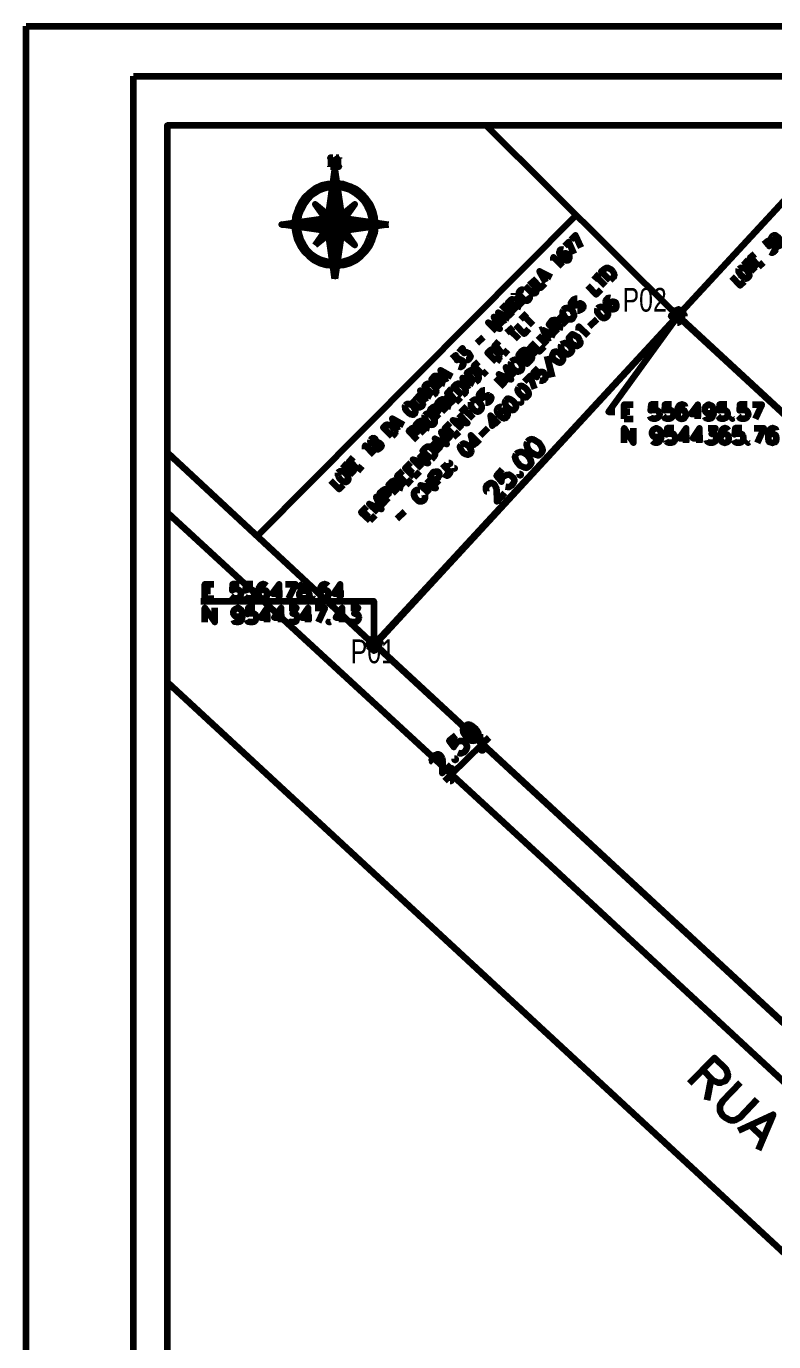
# Model space of a CAD drawing. Header units: inches. Extents: x 1 to 529, y -1 to 335.
# Drawn here: x 1.2 to 118.9, y 127.9 to 334.9 of the extents above; entities that cross this region are included whole.
import ezdxf

# ---------------------------------------------------------------- set-up
doc = ezdxf.new("R2010")
doc.units = ezdxf.units.IN
for name, color, linetype, lineweight in [('H', 7, 'CONTINUOUS', 100), ('P', 250, 'CONTINUOUS', 100), ('Text', 250, 'CONTINUOUS', 100)]:
    doc.layers.add(name, color=color, linetype=linetype, lineweight=lineweight)
doc.styles.get("Standard").update_dxf_attribs({"font": 'txt', "width": 0.75})

msp = doc.modelspace()

# ---------------------------------------------------------------- hatches: boundary and pattern name
at = {"layer": 'H', "linetype": 'CONTINUOUS'}
for points in [[(103.93, 288.27), (103.6, 290.27), (103.73, 288.27), (103.93, 288.27), (103.6, 290.27), (103.87, 290.33)], [(104.8, 289.47), (102.8, 289.13), (104.8, 289.27), (104.8, 289.47), (102.8, 289.13), (102.73, 289.33)], [(55.93, 238.6), (56.2, 236.67), (56.07, 238.6), (55.93, 238.6), (56.2, 236.67), (55.93, 236.6)], [(57, 237.8), (55.07, 237.53), (57.07, 237.53), (57, 237.8), (55.07, 237.53), (55.07, 237.67)], [(72.93, 222.93), (73.07, 220.87), (73.13, 222.93), (72.93, 222.93), (73.07, 220.87), (72.87, 220.87)], [(68.13, 216.13), (68, 218.13), (67.93, 216.13), (68.13, 216.13), (68, 218.13), (68.2, 218.13)]]:
    msp.add_hatch(color=252, dxfattribs=at).paths.add_polyline_path(points)

# ---------------------------------------------------------------- linework, layer by layer
at = {"layer": 'P', "color": 252, "linetype": 'CONTINUOUS'}
for points in [[(1.2, 334.87), (474.8, 334.87), (474.8, 0), (1.2, 0), (1.2, 334.87)], [(18.07, 327), (466.93, 327), (466.93, 7.87), (18.07, 7.87), (18.07, 327)], [(23.4, 31.33), (367.4, 31.33), (367.4, 319.27), (23.4, 319.27), (23.4, 31.33)], [(103.8, 289.27), (73.73, 319.13)], [(131.4, 319.13), (103.73, 289.27)], [(87.8, 305.2), (37.53, 254.6)], [(87.47, 299.07), (86.6, 300.93), (85.93, 300.27)], [(88.53, 300.07), (87.67, 302), (86.93, 301.27)], [(117.33, 300.6), (117.93, 301.13), (118.13, 300.27), (118.27, 300.4), (118.47, 300.47), (118.6, 300.47), (118.8, 300.33), (119, 300.2), (119.13, 299.93), (119.13, 299.73), (119, 299.47), (118.87, 299.33), (118.67, 299.2), (118.53, 299.2), (118.33, 299.33)], [(119.47, 301.73), (119.6, 301.47), (119.6, 301.27), (119.53, 301), (119.47, 300.93), (119.2, 300.87), (119, 300.93), (118.73, 301.07), (118.67, 301.13), (118.53, 301.4), (118.47, 301.6), (118.6, 301.8), (118.67, 301.87), (118.87, 302), (119.13, 302), (119.47, 301.73), (119.73, 301.4), (120, 301), (120.13, 300.73), (120, 300.47), (119.93, 300.4), (119.67, 300.27), (119.53, 300.4)], [(84.2, 298), (84.2, 298.2), (84.2, 298.53), (85.6, 297.13)], [(85.73, 299.67), (85.53, 299.73), (85.27, 299.67), (85.2, 299.53), (85.07, 299.33), (85.2, 299), (85.47, 298.6), (85.8, 298.27), (86.13, 298.07), (86.4, 298), (86.6, 298.13), (86.6, 298.2), (86.73, 298.4), (86.73, 298.67), (86.6, 298.87), (86.47, 299), (86.27, 299.13), (86, 299.13), (85.73, 299.07), (85.73, 299), (85.6, 298.8), (85.67, 298.53), (85.8, 298.27)], [(114.13, 297.33), (114.87, 298.13)], [(116.53, 297), (115.13, 298.4), (115.87, 299.07)], [(115.8, 297.67), (116.27, 298.13)], [(83, 294.53), (82, 296.33), (83.87, 295.4)], [(93.13, 294.87), (91.73, 296.27), (92.27, 296.73), (92.47, 296.87), (92.8, 296.87), (92.93, 296.8), (93.2, 296.67), (93.53, 296.33), (93.67, 296.07), (93.73, 295.87), (93.73, 295.6), (93.6, 295.33), (93.13, 294.87)], [(113.4, 296.67), (113.33, 296.47), (113.33, 296.2), (113.47, 296), (113.6, 295.8), (113.93, 295.47), (114.2, 295.27), (114.4, 295.2), (114.6, 295.2), (114.8, 295.27), (115, 295.47), (115.07, 295.6), (115, 295.87), (114.93, 296.07), (114.8, 296.33), (114.47, 296.67), (114.2, 296.8), (114, 296.8), (113.8, 296.87), (113.6, 296.8), (113.4, 296.67)], [(114.53, 297.73), (115.93, 296.33)], [(116.53, 297), (117.27, 297.67)], [(79.67, 294), (80.67, 293), (80.93, 292.87), (81.13, 292.87), (81.4, 292.93), (81.47, 293.07), (81.6, 293.27), (81.53, 293.53), (81.4, 293.73), (80.4, 294.8)], [(80.8, 295.2), (82.2, 293.73), (82.87, 294.4)], [(82.67, 295.13), (83.2, 295.67)], [(89.53, 294.07), (90.93, 292.67), (91.73, 293.47)], [(90.53, 295), (91.4, 295.93)], [(90.93, 295.47), (92.33, 294.07)], [(112.2, 295.47), (113.6, 294.07), (114.27, 294.73)], [(78.4, 290), (77, 291.33), (77.53, 291.87), (77.67, 291.93), (77.87, 291.87), (78, 291.87), (78.13, 291.67), (78.2, 291.53), (78.2, 291.4), (78.13, 291.2), (77.67, 290.67)], [(78, 292.6), (78, 292.87)], [(78.13, 292.47), (79.53, 291.07)], [(79.6, 293.33), (79.4, 293.4), (79.2, 293.4), (79.07, 293.4), (78.8, 293.13), (78.73, 293), (78.8, 292.73), (78.87, 292.53), (79.07, 292.33), (79.4, 292), (79.6, 291.87), (79.8, 291.73), (80.07, 291.73), (80.2, 291.73), (80.4, 292), (80.47, 292.13), (80.4, 292.4), (80.33, 292.53)], [(87.93, 292), (87.6, 292), (87.33, 291.87), (87.13, 291.6), (86.93, 291.33), (86.93, 291.07), (87.13, 290.93), (87.27, 290.87), (87.47, 290.87), (87.6, 290.93), (88.13, 291.2), (88.33, 291.27), (88.47, 291.27), (88.67, 291.2), (88.87, 291), (88.87, 290.73), (88.8, 290.47), (88.47, 290.2), (88.2, 290.07), (88, 290.07)], [(93.13, 292.07), (92.93, 292.13), (92.67, 292), (92.53, 291.87), (92.4, 291.6), (92.47, 291.27), (92.8, 290.87), (93.13, 290.53), (93.4, 290.33), (93.67, 290.33), (94, 290.47), (94, 290.53), (94.13, 290.8), (94.13, 291.07), (94, 291.33), (94, 291.4), (93.67, 291.53), (93.4, 291.53), (93.13, 291.4), (93.13, 291.33), (92.93, 291.07), (92.93, 290.8), (93.13, 290.53)], [(76, 290.33), (76.73, 291.07)], [(76.33, 290.73), (77.73, 289.27)], [(78, 291.07), (79.13, 290.67)], [(85.73, 290.2), (85.6, 290), (85.6, 289.73), (85.73, 289.53), (85.87, 289.27), (86.2, 288.93), (86.4, 288.8), (86.6, 288.8), (86.93, 288.8), (87.13, 288.8), (87.33, 289.13), (87.47, 289.27), (87.47, 289.53), (87.33, 289.73), (87.27, 290), (86.93, 290.33), (86.6, 290.47), (86.4, 290.53), (86.2, 290.53), (85.93, 290.47), (85.73, 290.2)], [(91.13, 290.47), (91.07, 290.2), (91.07, 289.87), (91.4, 289.47), (91.6, 289.27), (91.93, 289), (92.27, 288.93), (92.53, 289.13), (92.67, 289.2), (92.8, 289.47), (92.8, 289.8), (92.47, 290.2), (92.27, 290.4), (91.93, 290.67), (91.6, 290.73), (91.27, 290.6), (91.13, 290.47)], [(103.93, 288.27), (103.6, 290.27), (103.87, 290.33), (103.93, 288.27)], [(103.73, 288.27), (103.93, 288.27), (103.6, 290.27), (103.73, 288.27)], [(103.87, 289.4), (55.93, 237.53)], [(75.27, 286.87), (73.93, 288.27), (75.73, 287.27), (74.8, 289.13), (76.13, 287.73)], [(76.47, 288), (75.47, 289.8), (77.27, 288.87)], [(76.13, 288.6), (76.67, 289.13)], [(78.2, 287.87), (79.6, 286.47), (80.33, 287.27)], [(79.07, 288.8), (80, 289.73)], [(79.6, 289.27), (80.93, 287.87)], [(84.87, 286.53), (83.47, 287.93), (84, 288.6), (84.33, 288.67), (84.47, 288.67), (84.67, 288.6), (84.73, 288.47), (84.87, 288.27), (84.87, 288.13), (84.73, 287.93), (84.13, 287.27)], [(84.87, 289.33), (86.27, 287.93)], [(89.87, 287.6), (91.07, 288.8)], [(104.8, 289.47), (102.8, 289.13), (102.73, 289.33), (104.8, 289.47)], [(104.8, 289.27), (104.8, 289.47), (102.8, 289.13), (104.8, 289.27)], [(103.67, 289.4), (236.4, 166.73)], [(72.2, 285), (73.2, 285.93)], [(76.87, 286.6), (77.87, 287.53)], [(77.33, 287.07), (78.73, 285.67)], [(81.73, 286.2), (83.13, 284.8)], [(82.47, 287.2), (82.07, 287.07)], [(83.47, 285.2), (82.6, 287.07), (84.53, 286.2)], [(83.2, 285.87), (83.87, 286.53)], [(84.53, 287.73), (85.73, 287.47)], [(86.8, 286.07), (86.6, 285.87), (86.73, 285.53), (86.93, 285.13), (87.13, 284.87), (87.6, 284.67), (87.93, 284.53), (88.13, 284.67), (88.33, 284.8), (88.47, 285.13), (88.33, 285.4), (88.13, 285.87), (87.93, 286), (87.47, 286.27), (87.13, 286.4), (86.93, 286.2), (86.8, 286.07)], [(88.13, 286.93), (88.2, 287.13), (88.2, 287.6), (89.67, 286.2)], [(69.27, 283.6), (69.87, 284.2), (70.13, 283.4), (70.27, 283.53), (70.47, 283.6), (70.53, 283.6), (70.8, 283.47), (70.93, 283.27), (71.07, 283.07), (71.13, 282.8), (71, 282.6), (70.8, 282.4), (70.67, 282.33), (70.47, 282.33), (70.33, 282.4)], [(75.2, 282.07), (73.8, 283.47), (74.2, 283.87), (74.4, 284), (74.6, 283.93), (74.8, 283.87), (75.07, 283.73), (75.4, 283.4), (75.53, 283.13), (75.6, 282.93), (75.67, 282.73), (75.6, 282.47), (75.2, 282.07)], [(76.33, 283.2), (74.93, 284.6), (75.6, 285.33)], [(75.6, 284), (76, 284.33)], [(76.33, 283.2), (77, 283.93)], [(79.93, 283.13), (80.2, 283.27), (80.33, 283.27), (80.53, 283.13), (80.73, 282.93), (80.8, 282.8), (80.8, 282.6), (80.67, 282.4), (80.07, 281.73), (78.67, 283.13), (79.27, 283.8), (79.53, 283.93), (79.67, 283.93), (79.87, 283.8), (80, 283.67), (80.07, 283.47), (80.07, 283.4), (79.93, 283.13), (79.33, 282.53)], [(80.07, 284.53), (81.47, 283.13)], [(80.6, 285.13), (82, 283.67), (82.8, 284.47)], [(84.13, 283.47), (84, 283.13), (84, 282.8), (84.33, 282.4), (84.53, 282.27), (84.87, 282), (85.2, 281.93), (85.53, 282.07), (85.6, 282.2), (85.73, 282.4), (85.73, 282.8), (85.4, 283.13), (85.2, 283.4), (84.87, 283.6), (84.53, 283.67), (84.2, 283.6), (84.13, 283.47)], [(85.4, 284.8), (85.33, 284.47), (85.4, 284.13), (85.6, 283.8), (85.87, 283.6), (86.27, 283.27), (86.6, 283.27), (86.8, 283.4), (86.93, 283.47), (87.13, 283.8), (87.07, 284.13), (86.8, 284.47), (86.6, 284.67), (86.2, 285), (85.87, 285), (85.6, 284.87), (85.4, 284.8)], [(68.27, 282.6), (68.8, 283.13), (69, 282.33), (69.2, 282.47), (69.33, 282.53), (69.47, 282.47), (69.73, 282.33), (69.87, 282.27), (70, 281.93), (70, 281.73), (70, 281.53), (69.8, 281.33), (69.6, 281.2), (69.47, 281.27), (69.27, 281.33)], [(73.07, 280), (71.67, 281.4), (72.4, 282.07)], [(77.53, 282.07), (77.47, 281.87), (77.47, 281.6), (77.53, 281.4), (77.67, 281.13), (78, 280.8), (78.27, 280.67), (78.47, 280.53), (78.73, 280.53), (78.93, 280.67), (79.2, 280.87), (79.27, 281.13), (79.27, 281.4), (79.2, 281.6), (79.07, 281.87), (78.73, 282.2), (78.47, 282.27), (78.27, 282.4), (78, 282.4), (77.8, 282.27), (77.53, 282.07)], [(83.13, 282.93), (84, 279.67)], [(66.4, 277.93), (65, 279.33), (65.47, 279.87), (65.67, 279.87), (65.8, 279.87), (66, 279.87), (66.13, 279.67), (66.2, 279.53), (66.2, 279.33), (66.13, 279.2), (65.67, 278.67)], [(67.33, 278.87), (66.4, 280.73), (68.2, 279.73)], [(67.07, 279.53), (67.6, 280)], [(70.8, 277.73), (69.87, 279.53), (71.67, 278.6)], [(71.93, 278.87), (70.53, 280.27), (70.93, 280.6), (71.2, 280.73), (71.4, 280.73), (71.6, 280.6), (71.87, 280.47), (72.2, 280.13), (72.33, 279.87), (72.4, 279.67), (72.4, 279.47), (72.33, 279.2), (71.93, 278.87)], [(72.33, 280.73), (72.73, 281.13)], [(73.07, 280), (73.73, 280.67)], [(75.07, 279.6), (76.47, 278.2)], [(77, 278.73), (75.6, 280.13), (77.53, 279.27), (76.67, 281.2), (78.07, 279.8)], [(81.27, 277.8), (80.53, 279.87), (79.6, 278.93)], [(81.73, 281.07), (81.07, 280.4), (81.6, 279.67), (81.6, 279.87), (81.73, 280.13), (81.93, 280.33), (82.13, 280.47), (82.47, 280.47), (82.73, 280.33), (82.8, 280.2), (83, 279.93), (83, 279.67), (82.8, 279.4), (82.67, 279.2), (82.4, 279.07), (82.27, 279.07), (82.07, 279.13)], [(64.13, 275.73), (63.2, 277.53), (65, 276.6)], [(65.27, 276.8), (63.87, 278.2), (64.27, 278.6), (64.47, 278.67), (64.67, 278.67), (64.87, 278.6), (65.2, 278.47), (65.53, 278.13), (65.67, 277.87), (65.67, 277.67), (65.73, 277.47), (65.67, 277.2), (65.27, 276.8)], [(66, 279), (67.13, 278.67)], [(68.87, 275.73), (67.47, 277.13), (68.13, 277.87)], [(69.87, 276.8), (68.47, 278.13), (68.87, 278.53), (69.13, 278.67), (69.33, 278.67), (69.47, 278.53), (69.8, 278.4), (70.13, 278.07), (70.27, 277.8), (70.33, 277.6), (70.33, 277.4), (70.27, 277.13), (69.87, 276.8)], [(70.53, 278.33), (71.07, 278.87)], [(73.4, 277.53), (73.13, 277.53), (72.87, 277.4), (72.6, 277.13), (72.47, 276.87), (72.47, 276.6), (72.6, 276.47), (72.8, 276.4), (72.93, 276.4), (73.13, 276.47), (73.67, 276.73), (73.87, 276.8), (74, 276.8), (74.2, 276.73), (74.4, 276.53), (74.4, 276.27), (74.27, 276), (74, 275.73), (73.73, 275.6), (73.47, 275.6)], [(78.67, 278), (78.53, 277.73), (78.6, 277.4), (78.87, 277), (79.07, 276.8), (79.47, 276.53), (79.8, 276.47), (80.07, 276.6), (80.2, 276.73), (80.33, 277), (80.27, 277.33), (80, 277.73), (79.8, 277.93), (79.4, 278.2), (79.07, 278.27), (78.8, 278.13), (78.67, 278)], [(60.87, 275.2), (60.8, 275.07), (60.87, 274.8), (60.87, 274.6), (61.07, 274.33), (61.4, 274), (61.6, 273.87), (61.8, 273.8), (62.07, 273.73), (62.27, 273.8), (62.4, 274), (62.47, 274.2), (62.47, 274.4), (62.4, 274.6), (62.27, 274.87), (61.93, 275.2), (61.67, 275.33), (61.47, 275.4), (61.2, 275.4), (61.07, 275.4), (60.87, 275.2)], [(61.73, 276.07), (62.73, 275.07), (63, 274.93), (63.27, 274.93), (63.47, 275.07), (63.6, 275.13), (63.67, 275.33), (63.6, 275.6), (63.47, 275.87), (62.47, 276.8)], [(63.8, 276.33), (64.4, 276.87)], [(67.33, 274.2), (65.93, 275.6), (66.4, 276.07), (66.67, 276.2), (66.73, 276.2), (66.93, 276.07), (67.07, 275.93), (67.13, 275.8), (67.2, 275.67), (67.07, 275.4), (66.6, 274.93)], [(67, 275.33), (68.07, 275)], [(67.07, 276.8), (68.4, 275.33)], [(68.13, 276.53), (68.6, 276.93)], [(68.87, 275.73), (69.6, 276.47)], [(71.2, 275.73), (71.2, 275.53), (71.2, 275.27), (71.2, 275.07), (71.33, 274.8), (71.67, 274.47), (71.93, 274.33), (72.13, 274.27), (72.4, 274.27), (72.6, 274.33), (72.87, 274.6), (72.93, 274.8), (72.93, 275.07), (72.87, 275.27), (72.73, 275.53), (72.4, 275.87), (72.13, 276), (71.93, 276.07), (71.67, 276.07), (71.53, 276), (71.2, 275.73)], [(76.67, 276), (76.53, 275.73), (76.6, 275.4), (76.87, 275), (77.07, 274.8), (77.47, 274.53), (77.8, 274.47), (78.07, 274.6), (78.2, 274.73), (78.33, 275), (78.27, 275.33), (78, 275.73), (77.8, 275.93), (77.4, 276.2), (77.07, 276.27), (76.8, 276.13), (76.67, 276)], [(79, 275.8), (79, 275.67), (79.13, 275.67), (79.13, 275.8), (79, 275.8)], [(62.13, 274.2), (62.87, 274.13)], [(63.93, 273.6), (63.87, 273.47), (63.93, 273.2), (64, 273), (64.13, 272.73), (64.47, 272.47), (64.67, 272.33), (64.87, 272.2), (65.13, 272.13), (65.33, 272.2), (65.53, 272.47), (65.53, 272.6), (65.53, 272.8), (65.47, 273), (65.33, 273.27), (65, 273.6), (64.73, 273.73), (64.53, 273.87), (64.33, 273.87), (64.13, 273.87), (63.93, 273.6)], [(66.2, 273.13), (64.8, 274.53), (65.33, 275), (65.53, 275.07), (65.67, 275.07), (65.87, 275), (66, 274.8), (66.13, 274.6), (66.13, 274.47), (66, 274.27), (65.53, 273.8)], [(69.8, 271.47), (68.33, 272.87), (70.67, 272.4), (69.27, 273.8)], [(69.6, 274.13), (70.53, 275.07)], [(70.07, 274.6), (71.53, 273.2)], [(75.67, 272.2), (74.27, 273.6), (74.53, 272), (75.53, 273)], [(76, 274.93), (75.8, 275), (75.53, 274.87), (75.4, 274.73), (75.27, 274.47), (75.33, 274.13), (75.6, 273.73), (75.93, 273.4), (76.27, 273.2), (76.53, 273.2), (76.8, 273.33), (76.87, 273.4), (77, 273.67), (77, 273.93), (76.87, 274.2), (76.8, 274.27), (76.53, 274.4), (76.27, 274.4), (76, 274.27), (75.93, 274.2), (75.8, 273.93), (75.8, 273.67), (75.93, 273.4)], [(58.8, 270.33), (57.4, 271.73), (57.8, 272.13), (58, 272.2), (58.2, 272.13), (58.4, 272.13), (58.67, 272), (59, 271.6), (59.13, 271.33), (59.2, 271.2), (59.27, 270.93), (59.2, 270.73), (58.8, 270.33)], [(59.73, 271.27), (58.8, 273.13), (60.6, 272.13)], [(59.47, 271.93), (60, 272.47)], [(62.8, 269.73), (61.4, 271.13), (61.93, 271.6), (62.07, 271.67), (62.27, 271.67), (62.4, 271.6), (62.6, 271.4), (62.73, 271.2), (62.73, 271.13), (62.6, 270.87), (62.13, 270.4)], [(63.93, 270.8), (62.53, 272.2), (63, 272.67), (63.27, 272.8), (63.33, 272.8), (63.53, 272.67), (63.67, 272.6), (63.8, 272.4), (63.8, 272.27), (63.67, 272.07), (63.2, 271.6)], [(63.6, 271.93), (64.67, 271.6)], [(68.47, 270.2), (67.07, 271.6), (67.93, 272.47)], [(67.73, 270.93), (68.27, 271.47)], [(72.73, 270.47), (73.93, 271.67)], [(55.4, 269.73), (55.33, 269.53), (55.4, 269.4), (55.53, 269.2), (55.73, 269.13), (55.93, 269.2), (56.2, 269.33), (56.4, 269.4), (56.6, 269.4), (56.8, 269.33), (57, 269.13), (57.13, 268.93), (57.13, 268.8), (57, 268.6), (56.8, 268.4), (56.6, 268.27), (56.47, 268.27), (56.27, 268.4), (56.07, 268.53), (56, 268.73), (56, 269), (56.07, 269.2), (56.27, 269.53), (56.27, 269.67), (56.2, 269.87), (56.07, 270), (55.87, 270.07), (55.6, 270), (55.4, 269.73)], [(65, 269.47), (66.4, 268.07)], [(66.87, 268.6), (65.53, 270), (67.4, 269.13), (66.53, 271.07), (67.93, 269.67)], [(68.47, 270.2), (69.33, 271.07)], [(69.6, 268.93), (69.47, 268.73), (69.53, 268.4), (69.8, 267.93), (70, 267.73), (70.4, 267.53), (70.73, 267.4), (71, 267.53), (71.2, 267.67), (71.27, 267.93), (71.2, 268.27), (70.93, 268.73), (70.73, 268.87), (70.33, 269.13), (70, 269.2), (69.8, 269.07), (69.6, 268.93)], [(72.6, 269.13), (71.2, 270.53), (71.53, 268.93), (72.47, 269.93)], [(23.47, 267.67), (55.93, 237.53)], [(53.4, 264.93), (52, 266.33), (52.67, 267.07)], [(54.53, 268.33), (54.53, 268.53), (54.53, 268.87), (55.93, 267.47)], [(63.47, 265.27), (62.07, 266.67), (64.47, 266.13), (63.07, 267.53)], [(65, 266.67), (63.6, 268.07), (64, 268.53), (64.33, 268.73), (64.6, 268.73), (64.8, 268.6), (65, 268.47), (65.33, 268.2), (65.53, 267.87), (65.53, 267.67), (65.53, 267.4), (65.47, 267.2), (65, 266.67)], [(51, 265.33), (51.73, 266.13)], [(51.4, 265.73), (52.8, 264.33)], [(52.67, 265.67), (53.13, 266.13)], [(53.4, 264.93), (54.07, 265.67)], [(62.27, 263.93), (60.87, 265.33), (61.73, 266.2)], [(61.53, 264.73), (62.07, 265.27)], [(66.73, 266), (67.73, 264.93), (67.93, 264.73), (67.93, 264.6), (67.8, 264.4), (67.73, 264.27), (67.47, 264.13), (67.4, 264.13), (67.07, 264.27), (66.93, 264.4)], [(67.73, 266.13), (67.73, 266), (67.93, 266), (67.93, 266.13), (67.73, 266.13)], [(68.6, 265.33), (68.6, 265.27), (68.67, 265.27), (68.67, 265.33), (68.6, 265.33)], [(49.07, 263.4), (50.47, 262), (51.13, 262.73)], [(50.27, 264.6), (50.27, 264.4), (50.27, 264.2), (50.33, 264), (50.47, 263.73), (50.8, 263.4), (51.07, 263.27), (51.27, 263.2), (51.47, 263.2), (51.67, 263.2), (51.87, 263.4), (51.93, 263.6), (51.87, 263.87), (51.8, 264.07), (51.67, 264.27), (51.33, 264.6), (51.07, 264.8), (50.87, 264.8), (50.6, 264.87), (50.47, 264.8), (50.27, 264.6)], [(59.6, 261.33), (58.2, 262.73), (58.8, 263.27), (59.07, 263.4), (59.2, 263.4), (59.4, 263.4), (59.53, 263.2), (59.6, 263.07), (59.6, 262.87), (59.47, 262.67), (58.8, 262)], [(61, 262.73), (59.6, 264.07), (60.47, 264.93)], [(60.27, 263.4), (60.8, 263.93)], [(61, 262.73), (61.87, 263.6)], [(62.27, 263.93), (63.13, 264.8)], [(64.67, 261.27), (63.27, 262.67), (65.67, 262.2), (64.27, 263.6)], [(66.2, 262.73), (64.8, 264.07), (65.33, 264.73), (65.67, 264.8), (65.73, 264.8), (66, 264.8), (66.2, 264.6), (66.2, 264.4), (66.2, 264.27), (66.07, 263.93), (65.53, 263.4)], [(58.2, 259.93), (56.8, 261.33), (57.4, 261.87), (57.67, 262), (57.8, 262), (58, 262), (58.2, 261.8), (58.27, 261.6), (58.27, 261.47), (58.13, 261.2), (57.53, 260.6)], [(59.33, 262.53), (60.53, 262.2)], [(63.13, 261.87), (62.93, 261.87), (62.73, 261.87), (62.53, 261.87), (62.27, 261.6), (62.2, 261.33), (62.2, 261.13), (62.27, 260.93), (62.4, 260.67), (62.73, 260.33), (62.93, 260.13), (63.13, 260.13), (63.47, 260.13), (63.6, 260.13), (63.93, 260.47), (64, 260.67), (64, 260.93), (63.93, 261.13)], [(55.33, 257.07), (53.93, 258.4), (54.8, 259.27)], [(56.6, 258.33), (55.2, 259.73), (57.13, 258.87), (56.27, 260.8), (57.67, 259.4)], [(23.47, 258.27), (83.73, 202.73)], [(54.6, 257.8), (55.13, 258.33)], [(55.33, 257.07), (56.2, 257.93)], [(59.6, 257.33), (60.8, 258.53)], [(56.07, 238.6), (55.93, 238.6), (56.2, 236.67), (56.07, 238.6)], [(55.93, 238.6), (56.2, 236.67), (55.93, 236.6), (55.93, 238.6)], [(57.07, 237.53), (57, 237.8), (55.07, 237.53), (57.07, 237.53)], [(57, 237.8), (55.07, 237.53), (55.07, 237.67), (57, 237.8)], [(55.93, 237.73), (265.07, 44.07)], [(240.07, 31.4), (168.67, 97.27), (23.47, 231.6)], [(67.07, 216.13), (68.07, 217.13), (73, 221.93), (74.07, 222.93)], [(72.93, 222.93), (73.07, 220.87), (72.87, 220.87), (72.93, 222.93)], [(73.13, 222.93), (72.93, 222.93), (73.07, 220.87), (73.13, 222.93)], [(67.93, 216.13), (68.13, 216.13), (68, 218.13), (67.93, 216.13)], [(68.13, 216.13), (68, 218.13), (68.2, 218.13), (68.13, 216.13)], [(83.73, 202.73), (161, 131.2)]]:
    msp.add_lwpolyline(points, dxfattribs=at)
at = {"layer": 'P', "color": 0, "linetype": 'CONTINUOUS'}
for points in [[(49.2, 314.07), (49.07, 314.07), (49.07, 314.2), (49.47, 314.2)], [(49.07, 312.73), (49.07, 312.87)], [(49.07, 312.87), (49.2, 312.87)], [(49.53, 312.73), (49.07, 312.73)], [(49.2, 312.87), (49.2, 314.07)], [(50.27, 314.07), (50.27, 312.87), (50.4, 312.87), (50.4, 312.73), (50, 312.73), (49.4, 313.8)], [(49.4, 313.8), (49.4, 312.87)], [(49.4, 312.87), (49.53, 312.87)], [(49.47, 314.2), (50.13, 313.13)], [(49.53, 312.87), (49.53, 312.73)], [(50, 314.2), (50.4, 314.2)], [(50, 314.07), (50, 314.2)], [(50.13, 313.13), (50.13, 314.07), (50, 314.07)], [(50.4, 314.07), (50.27, 314.07)], [(50.4, 314.2), (50.4, 314.07)], [(48.73, 304.73), (49.8, 312.2), (49.8, 303.67)], [(49.6, 310.6), (49.8, 310.6)], [(49.8, 312.2), (50.87, 304.73)], [(49.8, 310.13), (48.73, 310), (47.67, 309.8), (46.67, 309.33), (45.8, 308.67), (45, 307.93), (44.4, 307.07), (43.93, 306.07), (43.6, 305.07), (43.4, 303.93)], [(49.8, 309.6), (48.8, 309.53), (47.87, 309.27), (47, 308.87), (46.13, 308.33), (45.47, 307.6), (44.87, 306.8), (44.4, 305.93), (44.07, 305), (43.93, 304)], [(49.27, 308.6), (49.8, 308.6)], [(49.33, 308.93), (49.8, 308.93)], [(49.33, 308.73), (49.8, 308.73)], [(49.4, 309.6), (49.8, 309.6)], [(49.4, 309.4), (49.8, 309.4)], [(49.4, 309.27), (49.8, 309.27)], [(49.4, 309.07), (49.8, 309.07)], [(49.47, 309.93), (49.8, 309.93)], [(49.47, 309.8), (49.8, 309.8)], [(49.53, 310.27), (49.8, 310.27)], [(49.53, 310.13), (49.8, 310.13)], [(49.6, 310.47), (49.8, 310.47)], [(56.2, 303.67), (56.07, 304.73), (55.8, 305.8), (55.4, 306.8), (54.73, 307.73), (54, 308.47), (53.2, 309.2), (52.2, 309.67), (51.13, 310), (50.07, 310.13)], [(55.67, 303.67), (55.6, 304.67), (55.33, 305.6), (54.93, 306.53), (54.4, 307.33), (53.67, 308.07), (52.93, 308.67), (52.07, 309.2), (51.13, 309.47), (50.13, 309.6)], [(48.2, 304.73), (46.67, 306.87), (48.73, 305.2)], [(49, 306.53), (49.8, 306.53)], [(49.07, 307.2), (49.8, 307.2)], [(49.07, 307.07), (49.8, 307.07)], [(49.07, 306.87), (49.8, 306.87)], [(49.07, 306.73), (49.8, 306.73)], [(49.13, 307.53), (49.8, 307.53)], [(49.13, 307.4), (49.8, 307.4)], [(49.2, 308.27), (49.8, 308.27)], [(49.2, 308.07), (49.8, 308.07)], [(49.2, 307.87), (49.8, 307.87)], [(49.2, 307.73), (49.8, 307.73)], [(49.27, 308.4), (49.8, 308.4)], [(50.87, 305.2), (52.93, 306.87), (51.4, 304.73)], [(41.4, 303.67), (48.73, 304.73)], [(48.73, 304.8), (49.8, 304.8)], [(49.8, 303.67), (48.73, 304.73)], [(48.8, 305.2), (49.8, 305.2)], [(48.8, 305), (49.8, 305)], [(48.8, 304.67), (49.8, 304.67)], [(48.87, 305.87), (49.8, 305.87)], [(48.87, 305.67), (49.8, 305.67)], [(48.87, 305.53), (49.8, 305.53)], [(48.87, 305.33), (49.8, 305.33)], [(48.93, 306.2), (49.8, 306.2)], [(48.93, 306), (49.8, 306)], [(49, 306.33), (49.8, 306.33)], [(49, 304.47), (49.8, 304.47)], [(49.13, 304.33), (49.8, 304.33)], [(49.8, 303.67), (50.87, 304.73)], [(50.4, 304.33), (50.4, 303.67)], [(50.6, 304.47), (50.6, 303.67)], [(50.8, 304.67), (50.8, 303.67)], [(50.87, 304.73), (58.2, 303.67)], [(50.93, 304.73), (50.93, 303.67)], [(51.13, 304.67), (51.13, 303.67)], [(51.27, 304.67), (51.27, 303.67)], [(51.47, 304.6), (51.47, 303.67)], [(51.6, 304.6), (51.6, 303.67)], [(51.8, 304.53), (51.8, 303.67)], [(52, 304.53), (52, 303.67)], [(52.13, 304.53), (52.13, 303.67)], [(52.33, 304.53), (52.33, 303.67)], [(52.47, 304.47), (52.47, 303.67)], [(52.67, 304.47), (52.67, 303.67)], [(52.8, 304.4), (52.8, 303.67)], [(53, 304.4), (53, 303.67)], [(53.13, 304.4), (53.13, 303.67)], [(53.33, 304.4), (53.33, 303.67)], [(53.47, 304.33), (53.47, 303.67)], [(53.67, 304.33), (53.67, 303.67)], [(49.8, 295.13), (48.73, 302.6), (41.4, 303.67), (49.8, 303.67)], [(42.6, 303.47), (42.6, 303.67)], [(42.73, 303.47), (42.73, 303.67)], [(42.93, 303.4), (42.93, 303.67)], [(43.07, 303.4), (43.07, 303.67)], [(43.27, 303.33), (43.27, 303.67)], [(43.4, 303.33), (43.4, 303.67)], [(43.4, 303.33), (43.6, 302.33), (43.87, 301.27), (44.33, 300.33), (44.93, 299.4), (45.67, 298.73), (46.53, 298.07), (47.47, 297.6), (48.47, 297.33), (49.53, 297.2)], [(43.6, 303.33), (43.6, 303.67)], [(43.73, 303.33), (43.73, 303.67)], [(43.93, 303.27), (43.93, 303.67)], [(43.93, 303.27), (44.07, 302.33), (44.33, 301.4), (44.8, 300.6), (45.33, 299.73), (46, 299.07), (46.8, 298.53), (47.6, 298.13), (48.53, 297.87), (49.4, 297.67)], [(44.07, 303.27), (44.07, 303.67)], [(44.27, 303.2), (44.27, 303.67)], [(44.4, 303.2), (44.4, 303.67)], [(44.6, 303.2), (44.6, 303.67)], [(44.8, 303.2), (44.8, 303.67)], [(44.93, 303.13), (44.93, 303.67)], [(45.13, 303.13), (45.13, 303.67)], [(45.27, 303.07), (45.27, 303.67)], [(45.47, 303.07), (45.47, 303.67)], [(45.6, 303), (45.6, 303.67)], [(45.8, 303), (45.8, 303.67)], [(46, 303), (46, 303.67)], [(46.13, 303), (46.13, 303.67)], [(46.33, 302.93), (46.33, 303.67)], [(46.47, 302.93), (46.47, 303.67)], [(46.67, 302.87), (46.67, 303.67)], [(46.67, 300.4), (48.2, 302.6)], [(46.8, 302.87), (46.8, 303.67)], [(47, 302.8), (47, 303.67)], [(47.13, 302.8), (47.13, 303.67)], [(47.33, 302.8), (47.33, 303.67)], [(47.47, 302.8), (47.47, 303.67)], [(47.67, 302.73), (47.67, 303.67)], [(47.8, 302.73), (47.8, 303.67)], [(48, 302.67), (48, 303.67)], [(48.13, 302.67), (48.13, 303.67)], [(48.33, 302.67), (48.33, 303.67)], [(48.47, 302.67), (48.47, 303.67)], [(48.67, 302.6), (48.67, 303.67)], [(48.73, 302.6), (49.8, 303.67)], [(48.8, 302.67), (48.8, 303.67)], [(49, 302.8), (49, 303.67)], [(49.13, 303), (49.13, 303.67)], [(49.33, 304.13), (49.8, 304.13)], [(49.33, 303.2), (49.33, 303.67)], [(49.47, 304), (49.8, 304)], [(49.47, 303.33), (49.47, 303.67)], [(49.67, 303.8), (49.8, 303.8)], [(49.67, 303.53), (49.67, 303.67)], [(50.87, 302.6), (49.8, 303.67)], [(49.8, 295.13), (49.8, 303.67), (58.2, 303.67)], [(49.93, 303.53), (49.8, 303.53)], [(50.07, 303.33), (49.8, 303.33)], [(50.27, 303.2), (49.8, 303.2)], [(50.4, 303), (49.8, 303)], [(50.6, 302.8), (49.8, 302.8)], [(50.8, 302.67), (49.8, 302.67)], [(50.87, 302.6), (49.8, 295.13)], [(50.8, 302.47), (49.8, 302.47)], [(50.8, 302.33), (49.8, 302.33)], [(49.93, 303.8), (49.93, 303.67)], [(50.07, 304), (50.07, 303.67)], [(50.07, 297.2), (51.13, 297.33), (52.13, 297.6), (53.07, 298.07), (53.93, 298.73), (54.67, 299.47), (55.27, 300.33), (55.73, 301.27), (56.07, 302.33), (56.2, 303.33)], [(50.13, 297.67), (51.13, 297.87), (52, 298.13), (52.8, 298.53), (53.6, 299.07), (54.27, 299.73), (54.8, 300.6), (55.2, 301.47), (55.53, 302.33), (55.67, 303.27)], [(50.27, 304.13), (50.27, 303.67)], [(58.2, 303.67), (50.87, 302.6)], [(51.4, 302.6), (52.93, 300.4), (50.87, 302.07)], [(53.8, 304.27), (53.8, 303.67)], [(54, 304.27), (54, 303.67)], [(54.13, 304.2), (54.13, 303.67)], [(54.33, 304.2), (54.33, 303.67)], [(54.47, 304.2), (54.47, 303.67)], [(54.67, 304.2), (54.67, 303.67)], [(54.8, 304.13), (54.8, 303.67)], [(55, 304.13), (55, 303.67)], [(55.13, 304.07), (55.13, 303.67)], [(55.33, 304.07), (55.33, 303.67)], [(55.47, 304), (55.47, 303.67)], [(55.67, 304), (55.67, 303.67)], [(55.8, 304), (55.8, 303.67)], [(56, 304), (56, 303.67)], [(56.13, 303.93), (56.13, 303.67)], [(56.33, 303.93), (56.33, 303.67)], [(56.47, 303.87), (56.47, 303.67)], [(56.67, 303.87), (56.67, 303.67)], [(56.8, 303.87), (56.8, 303.67)], [(57, 303.87), (57, 303.67)], [(57.13, 303.8), (57.13, 303.67)], [(57.33, 303.8), (57.33, 303.67)], [(48.73, 302.07), (46.67, 300.4)], [(50.8, 302.13), (49.8, 302.13)], [(50.8, 302), (49.8, 302)], [(50.73, 301.8), (49.8, 301.8)], [(50.73, 301.6), (49.8, 301.6)], [(50.67, 301.47), (49.8, 301.47)], [(50.67, 301.27), (49.8, 301.27)], [(50.6, 301.13), (49.8, 301.13)], [(50.6, 300.93), (49.8, 300.93)], [(50.6, 300.8), (49.8, 300.8)], [(50.6, 300.6), (49.8, 300.6)], [(50.53, 300.4), (49.8, 300.4)], [(50.53, 300.27), (49.8, 300.27)], [(50.47, 300.07), (49.8, 300.07)], [(50.47, 299.93), (49.8, 299.93)], [(50.4, 299.73), (49.8, 299.73)], [(50.4, 299.6), (49.8, 299.6)], [(50.4, 299.4), (49.8, 299.4)], [(50.4, 299.2), (49.8, 299.2)], [(50.33, 299.07), (49.8, 299.07)], [(50.33, 298.87), (49.8, 298.87)], [(50.27, 298.73), (49.8, 298.73)], [(50.27, 298.53), (49.8, 298.53)], [(50.27, 298.4), (49.8, 298.4)], [(50.27, 298.2), (49.8, 298.2)], [(50.2, 298), (49.8, 298)], [(50.2, 297.87), (49.8, 297.87)], [(50.13, 297.67), (49.8, 297.67)], [(50.13, 297.53), (49.8, 297.53)], [(50.07, 297.33), (49.8, 297.33)], [(50.07, 297.2), (49.8, 297.2)], [(50.07, 297), (49.8, 297)], [(50.07, 296.8), (49.8, 296.8)], [(50, 296.67), (49.8, 296.67)], [(50, 296.47), (49.8, 296.47)], [(49.93, 296.33), (49.8, 296.33)], [(49.93, 296.13), (49.8, 296.13)], [(49.93, 296), (49.8, 296)], [(49.93, 295.8), (49.8, 295.8)], [(49.87, 295.6), (49.8, 295.6)], [(49.87, 295.47), (49.8, 295.47)], [(49.8, 295.27), (49.8, 295.27)], [(49.8, 295.13), (49.8, 295.13)], [(102.8, 288.27), (104.8, 290.33)], [(102.8, 290.33), (104.8, 288.27)], [(104.47, 289.33), (104.4, 289.6), (104.27, 289.8), (104.07, 289.93), (103.8, 290), (103.53, 289.93), (103.27, 289.8), (103.13, 289.6), (103.07, 289.33), (103.13, 289.07), (103.27, 288.8), (103.53, 288.67), (103.8, 288.6), (104.07, 288.67), (104.27, 288.8), (104.4, 289.07), (104.47, 289.33)], [(331.2, 174.53), (332.33, 116.8), (265, 44.13), (56.07, 237.6), (103.73, 289.27), (236.33, 166.87), (284.27, 218.6), (331.2, 174.53)], [(103.8, 289.27), (92.87, 274.2), (93.87, 274.2)], [(95.33, 273.07), (95.33, 275.33), (96.73, 275.33)], [(100.67, 275.33), (99.6, 275.33), (99.47, 274.4), (99.6, 274.47), (99.93, 274.53), (100.27, 274.53), (100.53, 274.47), (100.8, 274.27), (100.87, 273.93), (100.87, 273.67), (100.8, 273.4), (100.53, 273.2), (100.27, 273.07), (99.93, 273.07), (99.6, 273.2), (99.47, 273.33), (99.4, 273.53)], [(102.8, 275.33), (101.73, 275.33), (101.67, 274.4), (101.73, 274.47), (102.07, 274.53), (102.4, 274.53), (102.73, 274.47), (102.93, 274.27), (103.07, 273.93), (103.07, 273.67), (102.93, 273.4), (102.73, 273.2), (102.4, 273.07), (102.07, 273.07), (101.73, 273.2), (101.67, 273.33), (101.53, 273.53)], [(104.93, 275), (104.87, 275.2), (104.53, 275.33), (104.33, 275.33), (104, 275.2), (103.8, 274.87), (103.67, 274.4), (103.67, 273.87), (103.8, 273.4), (104, 273.2), (104.33, 273.07), (104.4, 273.07), (104.8, 273.2), (104.93, 273.4), (105.07, 273.67), (105.07, 273.87), (104.93, 274.13), (104.8, 274.4), (104.4, 274.47), (104.33, 274.47), (104, 274.4), (103.8, 274.13), (103.67, 273.87)], [(106.93, 273.07), (106.93, 275.33), (105.8, 273.87), (107.47, 273.87)], [(109.4, 274.53), (109.27, 274.27), (109.07, 274), (108.73, 273.93), (108.6, 273.93), (108.33, 274), (108.07, 274.27), (108, 274.53), (108, 274.73), (108.07, 275), (108.33, 275.2), (108.6, 275.33), (108.73, 275.33), (109.07, 275.2), (109.27, 275), (109.4, 274.53), (109.4, 274), (109.27, 273.53), (109.07, 273.2), (108.73, 273.07), (108.53, 273.07), (108.2, 273.2), (108.07, 273.4)], [(111.47, 275.33), (110.33, 275.33), (110.27, 274.4), (110.33, 274.47), (110.67, 274.53), (111, 274.53), (111.27, 274.47), (111.53, 274.27), (111.6, 273.93), (111.6, 273.67), (111.53, 273.4), (111.27, 273.2), (111, 273.07), (110.67, 273.07), (110.33, 273.2), (110.27, 273.33), (110.13, 273.53)], [(114.67, 275.33), (113.53, 275.33), (113.47, 274.4), (113.53, 274.47), (113.87, 274.53), (114.2, 274.53), (114.53, 274.47), (114.73, 274.27), (114.87, 273.93), (114.87, 273.67), (114.73, 273.4), (114.53, 273.2), (114.2, 273.07), (113.87, 273.07), (113.53, 273.2), (113.47, 273.33), (113.33, 273.53)], [(115.53, 275.33), (117, 275.33), (115.93, 273.07)], [(95.33, 274.27), (96.2, 274.27)], [(112.4, 273.33), (112.27, 273.2), (112.4, 273.07), (112.47, 273.2)], [(95.33, 273.07), (96.73, 273.07)], [(95.33, 269.33), (95.33, 271.6), (96.8, 269.33), (96.8, 271.6)], [(101.13, 270.8), (101, 270.47), (100.8, 270.27), (100.47, 270.2), (100.33, 270.2), (100, 270.27), (99.8, 270.47), (99.73, 270.8), (99.73, 270.93), (99.8, 271.27), (100, 271.47), (100.33, 271.6), (100.47, 271.6), (100.8, 271.47), (101, 271.27), (101.13, 270.8), (101.13, 270.27), (101, 269.73), (100.8, 269.4), (100.47, 269.33), (100.27, 269.33), (99.93, 269.4), (99.8, 269.6)], [(103.13, 271.6), (102.07, 271.6), (102, 270.6), (102.07, 270.73), (102.4, 270.8), (102.73, 270.8), (103.07, 270.73), (103.2, 270.47), (103.4, 270.2), (103.4, 269.93), (103.2, 269.6), (103.07, 269.4), (102.73, 269.33), (102.4, 269.33), (102.07, 269.4), (102, 269.53), (101.87, 269.73)], [(105.07, 269.33), (105.07, 271.6), (104, 270.07), (105.6, 270.07)], [(107.2, 269.33), (107.2, 271.6), (106.13, 270.07), (107.73, 270.07)], [(108.53, 271.6), (109.73, 271.6), (109.07, 270.73), (109.4, 270.73), (109.6, 270.6), (109.73, 270.47), (109.8, 270.2), (109.8, 269.93), (109.73, 269.6), (109.47, 269.4), (109.2, 269.33), (108.87, 269.33), (108.53, 269.4), (108.4, 269.53), (108.33, 269.73)], [(111.73, 271.27), (111.6, 271.47), (111.27, 271.6), (111.13, 271.6), (110.8, 271.47), (110.6, 271.13), (110.4, 270.6), (110.4, 270.07), (110.6, 269.6), (110.8, 269.4), (111.13, 269.33), (111.2, 269.33), (111.53, 269.4), (111.73, 269.6), (111.8, 269.93), (111.8, 270.07), (111.73, 270.4), (111.53, 270.6), (111.2, 270.73), (111.13, 270.73), (110.8, 270.6), (110.6, 270.4), (110.4, 270.07)], [(113.87, 271.6), (112.8, 271.6), (112.67, 270.6), (112.8, 270.73), (113.13, 270.8), (113.47, 270.8), (113.8, 270.73), (114, 270.47), (114.07, 270.2), (114.07, 269.93), (114, 269.6), (113.8, 269.4), (113.47, 269.33), (113.13, 269.33), (112.8, 269.4), (112.67, 269.53), (112.6, 269.73)], [(115.8, 271.6), (117.33, 271.6), (116.27, 269.33)], [(119.27, 271.27), (119.2, 271.47), (118.8, 271.6), (118.6, 271.6), (118.33, 271.47), (118.07, 271.13), (118, 270.6), (118, 270.07), (118.07, 269.6), (118.33, 269.4), (118.6, 269.33), (118.73, 269.33), (119, 269.4), (119.27, 269.6), (119.33, 269.93), (119.33, 270.07), (119.27, 270.4), (119, 270.6), (118.73, 270.73), (118.6, 270.73), (118.33, 270.6), (118.07, 270.4), (118, 270.07)], [(80.07, 269.47), (79.93, 269.07), (80.07, 268.6), (80.4, 268.07), (80.73, 267.8), (81.33, 267.47), (81.8, 267.33), (82.13, 267.53), (82.33, 267.73), (82.53, 268.13), (82.4, 268.6), (82, 269.2), (81.73, 269.4), (81.13, 269.8), (80.67, 269.87), (80.27, 269.67), (80.07, 269.47)], [(114.87, 269.53), (114.73, 269.4), (114.87, 269.33), (114.93, 269.4)], [(78.27, 267.53), (78.13, 267.13), (78.2, 266.67), (78.6, 266.13), (78.87, 265.8), (79.53, 265.47), (80, 265.4), (80.33, 265.6), (80.53, 265.8), (80.73, 266.13), (80.6, 266.67), (80.2, 267.2), (79.93, 267.47), (79.33, 267.87), (78.87, 267.87), (78.47, 267.67), (78.27, 267.53)], [(76.13, 265.13), (75.2, 264.13), (76, 263.2), (76, 263.4), (76.13, 263.8), (76.4, 264.07), (76.8, 264.27), (77.2, 264.33), (77.53, 264.13), (77.73, 263.93), (78, 263.6), (78, 263.2), (77.8, 262.87), (77.53, 262.53), (77.2, 262.33), (77, 262.33), (76.67, 262.4)], [(73.73, 261.67), (73.67, 261.67), (73.6, 262), (73.6, 262.2), (73.6, 262.47), (74, 262.87), (74.27, 263), (74.47, 263), (74.8, 262.87), (74.93, 262.73), (75.07, 262.4), (75.2, 262), (75.27, 260.07), (76.53, 261.47)], [(78.87, 264.4), (78.87, 264.2), (79.07, 264.2), (79.07, 264.4), (78.87, 264.4)], [(29.33, 244.8), (29.33, 247.07), (30.73, 247.07)], [(34.73, 247.07), (33.67, 247.07), (33.6, 246.07), (33.67, 246.2), (34, 246.33), (34.33, 246.33), (34.67, 246.2), (34.8, 246), (35, 245.67), (35, 245.47), (34.8, 245.13), (34.67, 244.93), (34.33, 244.8), (34, 244.8), (33.67, 244.93), (33.6, 245.07), (33.47, 245.2)], [(36.87, 247.07), (35.87, 247.07), (35.67, 246.07), (35.87, 246.2), (36.13, 246.33), (36.47, 246.33), (36.8, 246.2), (37, 246), (37.07, 245.67), (37.07, 245.47), (37, 245.13), (36.8, 244.93), (36.47, 244.8), (36.13, 244.8), (35.87, 244.93), (35.67, 245.07), (35.6, 245.2)], [(39.07, 246.8), (38.93, 246.93), (38.6, 247.07), (38.4, 247.07), (38.07, 246.93), (37.87, 246.6), (37.73, 246.07), (37.73, 245.6), (37.87, 245.13), (38.07, 244.93), (38.4, 244.8), (38.53, 244.8), (38.8, 244.93), (39.07, 245.13), (39.13, 245.47), (39.13, 245.6), (39.07, 245.93), (38.8, 246.07), (38.53, 246.2), (38.4, 246.2), (38.07, 246.07), (37.87, 245.93), (37.73, 245.6)], [(41, 244.8), (41, 247.07), (39.93, 245.6), (41.53, 245.6)], [(42, 247.07), (43.6, 247.07), (42.47, 244.8)], [(44.73, 247.07), (44.4, 246.93), (44.27, 246.8), (44.27, 246.53), (44.4, 246.33), (44.6, 246.2), (45.07, 246.07), (45.4, 246), (45.6, 245.8), (45.73, 245.6), (45.73, 245.2), (45.6, 245.07), (45.47, 244.93), (45.13, 244.8), (44.73, 244.8), (44.4, 244.93), (44.27, 245.07), (44.2, 245.2), (44.2, 245.6), (44.27, 245.8), (44.53, 246), (44.87, 246.07), (45.27, 246.2), (45.47, 246.33), (45.6, 246.53), (45.6, 246.8), (45.47, 246.93), (45.13, 247.07), (44.73, 247.07)], [(48.73, 246.8), (48.6, 246.93), (48.27, 247.07), (48.07, 247.07), (47.73, 246.93), (47.53, 246.6), (47.4, 246.07), (47.4, 245.6), (47.53, 245.13), (47.73, 244.93), (48.07, 244.8), (48.2, 244.8), (48.53, 244.93), (48.73, 245.13), (48.8, 245.47), (48.8, 245.6), (48.73, 245.93), (48.53, 246.07), (48.2, 246.2), (48.07, 246.2), (47.73, 246.07), (47.53, 245.93), (47.4, 245.6)], [(50.6, 244.8), (50.6, 247.07), (49.6, 245.6), (51.2, 245.6)], [(28.67, 244.4), (55.93, 244.4), (55.93, 237.67)], [(29.33, 246), (30.2, 246)], [(29.33, 244.8), (30.73, 244.8)], [(46.47, 245.07), (46.33, 244.93), (46.47, 244.8), (46.53, 244.93)], [(29.33, 241.07), (29.33, 243.33), (30.87, 241.07), (30.87, 243.33)], [(35.2, 242.53), (35.07, 242.27), (34.8, 242), (34.53, 241.93), (34.47, 241.93), (34.13, 242), (33.87, 242.27), (33.8, 242.53), (33.8, 242.67), (33.87, 243), (34.13, 243.2), (34.47, 243.33), (34.53, 243.33), (34.8, 243.2), (35.07, 243), (35.2, 242.53), (35.2, 242), (35.07, 241.47), (34.8, 241.13), (34.53, 241.07), (34.33, 241.07), (34, 241.13), (33.87, 241.4)], [(37.2, 243.33), (36.13, 243.33), (36, 242.33), (36.13, 242.47), (36.47, 242.53), (36.8, 242.53), (37.07, 242.47), (37.33, 242.27), (37.4, 241.93), (37.4, 241.73), (37.33, 241.4), (37.07, 241.13), (36.8, 241.07), (36.47, 241.07), (36.13, 241.13), (36, 241.27), (35.93, 241.47)], [(39.13, 241.07), (39.13, 243.33), (38.07, 241.8), (39.67, 241.8)], [(41.33, 241.07), (41.33, 243.33), (40.2, 241.8), (41.87, 241.8)], [(42.6, 243.33), (43.73, 243.33), (43.13, 242.47), (43.47, 242.47), (43.67, 242.33), (43.73, 242.27), (43.87, 241.93), (43.87, 241.73), (43.73, 241.4), (43.6, 241.13), (43.2, 241.07), (42.87, 241.07), (42.6, 241.13), (42.47, 241.27), (42.4, 241.47)], [(45.6, 241.07), (45.6, 243.33), (44.53, 241.8), (46.13, 241.8)], [(46.67, 243.33), (48.2, 243.33), (47.13, 241.07)], [(50.93, 241.07), (50.93, 243.33), (49.93, 241.8), (51.47, 241.8)], [(52.27, 243.33), (53.47, 243.33), (52.8, 242.47), (53.13, 242.47), (53.33, 242.33), (53.47, 242.27), (53.53, 241.93), (53.53, 241.73), (53.47, 241.4), (53.2, 241.13), (52.87, 241.07), (52.6, 241.07), (52.27, 241.13), (52.13, 241.27), (52.07, 241.47)], [(48.93, 241.27), (48.8, 241.13), (48.93, 241.07), (49.07, 241.13)], [(55.07, 236.67), (57.07, 238.6)], [(55.07, 238.6), (57.07, 236.67)], [(56.8, 237.67), (56.73, 237.93), (56.53, 238.13), (56.33, 238.33), (56.07, 238.4), (55.8, 238.33), (55.6, 238.13), (55.4, 237.93), (55.4, 237.67), (55.4, 237.4), (55.6, 237.2), (55.8, 237), (56.07, 237), (56.33, 237), (56.53, 237.2), (56.73, 237.4), (56.8, 237.67)], [(70.13, 224.6), (69.93, 224.2), (70, 223.73), (70.4, 223.13), (70.67, 222.87), (71.2, 222.47), (71.67, 222.4), (72.07, 222.6), (72.27, 222.8), (72.47, 223.13), (72.4, 223.6), (72, 224.2), (71.73, 224.47), (71.2, 224.87), (70.67, 225), (70.33, 224.8), (70.13, 224.6)], [(68.8, 223.27), (67.8, 222.4), (68.53, 221.4), (68.53, 221.6), (68.8, 221.93), (69.07, 222.27), (69.47, 222.4), (69.8, 222.4), (70.13, 222.27), (70.33, 222.07), (70.53, 221.67), (70.53, 221.27), (70.33, 220.87), (70.07, 220.6), (69.67, 220.4), (69.47, 220.4), (69.2, 220.53)], [(65.27, 219), (65.2, 219.07), (65.07, 219.33), (65.07, 219.53), (65.2, 219.87), (65.6, 220.2), (65.87, 220.33), (66.07, 220.33), (66.33, 220.2), (66.53, 220), (66.6, 219.73), (66.73, 219.27), (66.67, 217.33), (68.07, 218.67)], [(68.6, 219.6), (68.6, 219.4), (68.8, 219.4), (68.8, 219.6), (68.6, 219.6)], [(105.6, 168.53), (109.53, 172.53), (111.27, 170.87), (111.6, 170.13), (111.67, 169.73), (111.47, 169.2), (111.13, 168.8), (110.53, 168.6), (110.13, 168.6), (109.4, 168.93), (107.67, 170.67)], [(109, 169.33), (108.33, 165.87)], [(113.6, 168.6), (110.8, 165.73), (110.4, 165), (110.4, 164.2), (110.8, 163.47), (111.2, 163.13), (112, 162.73), (112.73, 162.73), (113.53, 163.13), (116.27, 166)], [(113.33, 161.07), (118.8, 163.6), (116.4, 158.07)], [(115.2, 161.87), (117.13, 160)]]:
    msp.add_lwpolyline(points, dxfattribs=at)

# ---------------------------------------------------------------- texts
at = {"layer": 'Text', "color": 0, "linetype": 'CONTINUOUS', "char_height": 3.7333, "width": 11.8, "attachment_point": 4}
for s, insert in [('{\\fHelvetica|b0|i0|c1|p15;P02}', (95.07, 291.8)), ('{\\fHelvetica|b0|i0|c1|p15;P01}', (52.27, 236.47))]:
    msp.add_mtext(s, dxfattribs=dict(at, insert=insert))

doc.saveas('drawing.dxf')
